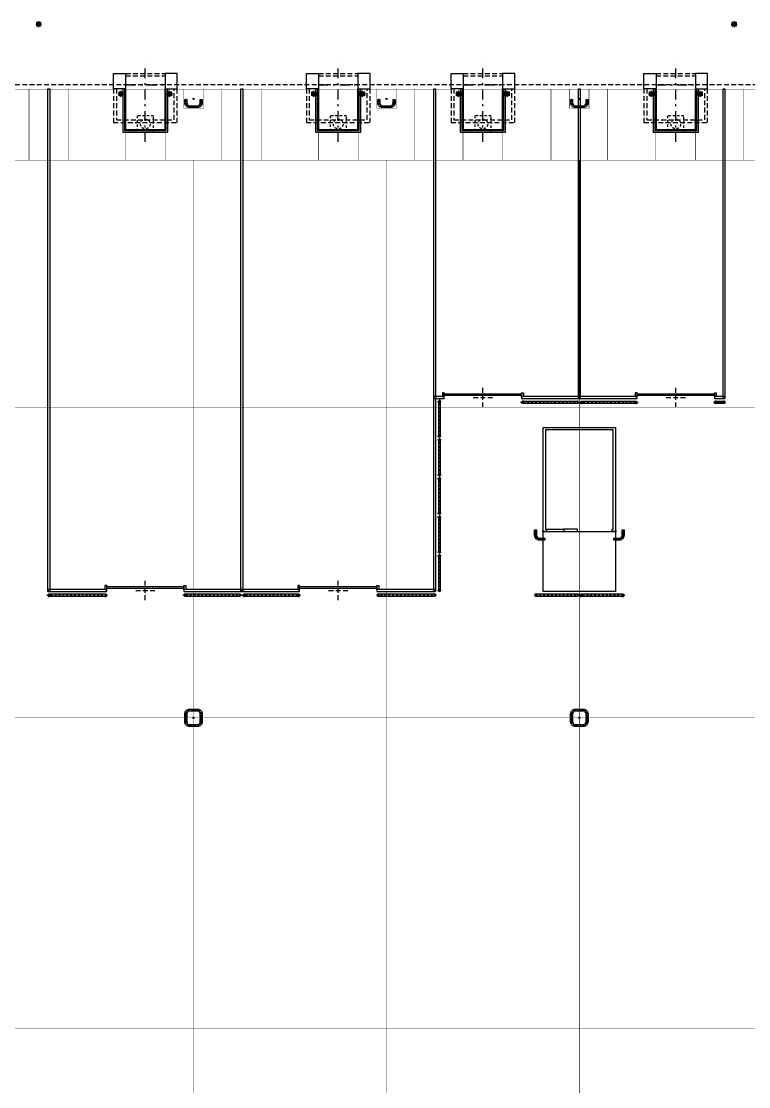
# Model space of a CAD drawing. Header units: millimetres. Extents: x 64 to 660, y 33 to 427.
# Drawn here: x 200.6 to 238.3, y 170.1 to 225.3 of the extents above; entities that cross this region are included whole.
import ezdxf

# ---------------------------------------------------------------- set-up
doc = ezdxf.new("R2010")
doc.units = ezdxf.units.MM
doc.linetypes.add('DASHDOT', pattern=[1, 0.5, -0.25, 0, -0.25])
doc.linetypes.add('HIDDEN', pattern=[0.375, 0.25, -0.125])
for name, color, linetype in [('A-CARP-DEFENSAS', 37, 'Continuous'), ('A-CARP-REJA', 251, 'Continuous'), ('A-CHAPA-PROY', 251, 'HIDDEN'), ('A-ESTR-DOCK', 7, 'Continuous'), ('A-MURO-TOTAL-03', 7, 'Continuous'), ('A-PAV-JUNTA-CONTRACCION-01', 7, 'Continuous'), ('A-PAV-JUNTA-DILATACION', 251, 'Continuous'), ('A-PAV-JUNTA-EXPANSION', 251, 'Continuous'), ('A-PISO', 251, 'Continuous'), ('A-PISO-SOLIA', 252, 'Continuous'), ('A-PROY-02', 252, 'HIDDEN')]:
    doc.layers.add(name, color=color, linetype=linetype)

# ---------------------------------------------------------------- blocks, each defined once
blk = doc.blocks.new('DOCK-T3-204x290-01-PL')
at = {"linetype": 'ByBlock'}
for p, q in [((-1.02, 0), (1.02, 0)), ((-1.02, -0.12), (1.02, -0.12))]:
    blk.add_line(p, q, dxfattribs=at)
at = {"color": 253, "linetype": 'DASHDOT'}
for p, q in [((0, -3.55), (0, 0.5)), ((-1.02, -0.6), (1.02, -0.6))]:
    blk.add_line(p, q, dxfattribs=at)
for points in [[(-1.65, 0), (-1.02, 0), (-1.02, -0.8), (-1.65, -0.8)], [(1.02, -0.8), (1.65, -0.8), (1.65, 0), (1.02, 0)]]:
    blk.add_lwpolyline(points, close=True)
at = {"linetype": 'ByBlock'}
for points in [[(-1.65, -0.8), (-1.65, -2.55), (1.65, -2.55), (1.65, -0.8)], [(-1.5, -0.8), (-1.5, -2.4), (1.5, -2.4), (1.5, -0.8)]]:
    blk.add_lwpolyline(points, dxfattribs=at)
for points in [[(-1.17, -0.8), (-1.17, -3.05), (1.17, -3.05), (1.17, -0.8)], [(-1.085, -0.8), (-1.085, -2.965), (1.085, -2.965), (1.085, -0.8)], [(-1.02, -0.8), (-1.02, -2.9), (1.02, -2.9), (1.02, -0.8)]]:
    blk.add_lwpolyline(points)
at = {"color": 254, "linetype": 'HIDDEN', "ltscale": 0.5}
blk.add_lwpolyline([(0.425, -2.2), (-0.425, -2.2), (-0.425, -3.05), (0.425, -3.05)], close=True, dxfattribs=at)
blk.add_circle((0, -2.625), 0.25, dxfattribs=at)
blk = doc.blocks.new('*U20')
at = {"color": 253, "linetype": 'HIDDEN'}
for p, q in [((-0.5, 0), (0.5, 0)), ((0, -0.5), (0, 0.5))]:
    blk.add_line(p, q, dxfattribs=at)
for points in [[(-2, -0.05), (-2, 0.05), (-5.05, 0.05), (-5.05, -0.05)], [(-2, 0.05), (-2, 0.25), (-2.1, 0.25), (-2.1, 0.05)], [(-2, 0.2), (2, 0.2), (2, 0.1), (-2, 0.1)], [(2, 0.05), (2, 0.25), (2.1, 0.25), (2.1, 0.05)], [(5.05, -0.05), (5.05, 0.05), (2, 0.05), (2, -0.05)]]:
    blk.add_lwpolyline(points, close=True)
blk = doc.blocks.new('*U24')
at = {"color": 253, "linetype": 'HIDDEN'}
for p, q in [((-0.5, 0), (0.5, 0)), ((0, -0.5), (0, 0.5))]:
    blk.add_line(p, q, dxfattribs=at)
for points in [[(-2, -0.05), (-2, 0.05), (-2.55, 0.05), (-2.55, -0.05)], [(-2, 0.05), (-2, 0.25), (-2.1, 0.25), (-2.1, 0.05)], [(-2, 0.2), (2, 0.2), (2, 0.1), (-2, 0.1)], [(2, 0.05), (2, 0.25), (2.1, 0.25), (2.1, 0.05)], [(5.05, -0.05), (5.05, 0.05), (2, 0.05), (2, -0.05)]]:
    blk.add_lwpolyline(points, close=True)
blk = doc.blocks.new('*U25')
at = {"color": 253, "linetype": 'HIDDEN'}
for p, q in [((-0.5, 0), (0.5, 0)), ((0, -0.5), (0, 0.5))]:
    blk.add_line(p, q, dxfattribs=at)
for points in [[(-2, -0.05), (-2, 0.05), (-5.05, 0.05), (-5.05, -0.05)], [(-2, 0.05), (-2, 0.25), (-2.1, 0.25), (-2.1, 0.05)], [(-2, 0.2), (2, 0.2), (2, 0.1), (-2, 0.1)], [(2, 0.05), (2, 0.25), (2.1, 0.25), (2.1, 0.05)], [(2.55, -0.05), (2.55, 0.05), (2, 0.05), (2, -0.05)]]:
    blk.add_lwpolyline(points, close=True)
blk = doc.blocks.new('*U43')
at = {"true_color": 0xf3e03b}
h = blk.add_hatch(color=53, dxfattribs=at)
h.dxf.hatch_style = 1
edge = h.paths.add_edge_path()
edge.add_line((-2.85, -0.05), (0, -0.05))
edge.add_arc((0, 0), 0.05, 270, 450)
edge.add_line((0, 0.05), (-2.85, 0.05))
edge.add_arc((-2.85, 0), 0.05, 90, 270)
at = {"color": 253, "linetype": 'DASHDOT', "ltscale": 0.2}
for p, q in [((-2.95, 0), (0.1, 0)), ((-2.85, -0.1), (-2.85, 0.1)), ((0, -0.1), (0, 0.1))]:
    blk.add_line(p, q, dxfattribs=at)
blk.add_lwpolyline([(-2.85, -0.05), (0, -0.05, 1), (0, 0.05), (-2.85, 0.05, 1), (-2.85, -0.05)], format="xyb")
at = {"color": 251, "linetype": 'HIDDEN', "ltscale": 0.1}
for centre in [(-2.85, 0), (0, 0)]:
    blk.add_circle(centre, 0.05, dxfattribs=at)
blk = doc.blocks.new('*U44')
at = {"true_color": 0xf3e03b}
h = blk.add_hatch(color=53, dxfattribs=at)
h.dxf.hatch_style = 1
edge = h.paths.add_edge_path()
edge.add_line((2.85, 0.05), (0, 0.05))
edge.add_arc((0, 0), 0.05, 90, 270)
edge.add_line((0, -0.05), (2.85, -0.05))
edge.add_arc((2.85, 0), 0.05, 270, 450)
at = {"color": 253, "linetype": 'DASHDOT', "ltscale": 0.2}
for p, q in [((2.95, 0), (-0.1, 0)), ((0, 0.1), (0, -0.1)), ((2.85, 0.1), (2.85, -0.1))]:
    blk.add_line(p, q, dxfattribs=at)
blk.add_lwpolyline([(2.85, 0.05), (0, 0.05, 1), (0, -0.05), (2.85, -0.05, 1), (2.85, 0.05)], format="xyb")
at = {"color": 251, "linetype": 'HIDDEN', "ltscale": 0.1}
for centre in [(0, 0), (2.85, 0)]:
    blk.add_circle(centre, 0.05, dxfattribs=at)
blk = doc.blocks.new('*U45')
at = {"true_color": 0xf3e03b}
h = blk.add_hatch(color=53, dxfattribs=at)
h.dxf.hatch_style = 1
edge = h.paths.add_edge_path()
edge.add_line((0.35, 0.025), (0.35, 0.2))
edge.add_arc((0.2, 0.2), 0.15, 360, 450)
edge.add_line((0.2, 0.35), (-0.2, 0.35))
edge.add_arc((-0.2, 0.2), 0.15, 90, 180)
edge.add_line((-0.35, 0.2), (-0.35, 0.025))
edge.add_line((-0.35, 0.025), (-0.45, 0.025))
edge.add_line((-0.45, 0.025), (-0.45, 0.2))
edge.add_arc((-0.2, 0.2), 0.25, 90, 180, ccw=False)
edge.add_line((-0.2, 0.45), (0.2, 0.45))
edge.add_arc((0.2, 0.2), 0.25, 0, 90, ccw=False)
edge.add_line((0.45, 0.2), (0.45, 0.025))
edge.add_line((0.45, 0.025), (0.35, 0.025))
at = {"color": 253, "linetype": 'DASHDOT', "ltscale": 0.2}
for p, q in [((-0.05, 0), (0.05, 0)), ((0, -0.05), (0, 0.05))]:
    blk.add_line(p, q, dxfattribs=at)
blk.add_lwpolyline([(0.35, 0.025), (0.35, 0.2, 0.414214), (0.2, 0.35), (-0.2, 0.35, 0.414214), (-0.35, 0.2), (-0.35, 0.025), (-0.45, 0.025), (-0.45, 0.2, -0.414214), (-0.2, 0.45), (0.2, 0.45, -0.414214), (0.45, 0.2), (0.45, 0.025)], format="xyb", close=True)
blk.add_lwpolyline([(0.4, 0), (0.4, 0.2, 0.414214), (0.2, 0.4), (-0.2, 0.4, 0.414214), (-0.4, 0.2), (-0.4, 0)], format="xyb", dxfattribs=at)
at = {"color": 251, "linetype": 'HIDDEN', "ltscale": 0.1}
for centre in [(-0.4, 0.1), (0, 0.4), (0.4, 0.1)]:
    blk.add_circle(centre, 0.05, dxfattribs=at)
blk = doc.blocks.new('*U13')
at = {"true_color": 0xf3e03b}
h = blk.add_hatch(color=53, dxfattribs=at)
h.dxf.hatch_style = 1
edge = h.paths.add_edge_path()
edge.add_line((-0.35, -0.025), (-0.35, -0.2))
edge.add_arc((-0.2, -0.2), 0.15, 180, 270)
edge.add_line((-0.2, -0.35), (0.2, -0.35))
edge.add_arc((0.2, -0.2), 0.15, 270, 360)
edge.add_line((0.35, -0.2), (0.35, -0.025))
edge.add_line((0.35, -0.025), (0.45, -0.025))
edge.add_line((0.45, -0.025), (0.45, -0.2))
edge.add_arc((0.2, -0.2), 0.25, -90, 0, ccw=False)
edge.add_line((0.2, -0.45), (-0.2, -0.45))
edge.add_arc((-0.2, -0.2), 0.25, 180, 270, ccw=False)
edge.add_line((-0.45, -0.2), (-0.45, -0.025))
edge.add_line((-0.45, -0.025), (-0.35, -0.025))
at = {"color": 253, "linetype": 'DASHDOT', "ltscale": 0.2}
for p, q in [((0.05, 0), (-0.05, 0)), ((0, 0.05), (0, -0.05))]:
    blk.add_line(p, q, dxfattribs=at)
blk.add_lwpolyline([(-0.4, 0), (-0.4, -0.2, 0.414214), (-0.2, -0.4), (0.2, -0.4, 0.414214), (0.4, -0.2), (0.4, 0)], format="xyb", dxfattribs=at)
blk.add_lwpolyline([(-0.35, -0.025), (-0.35, -0.2, 0.414214), (-0.2, -0.35), (0.2, -0.35, 0.414214), (0.35, -0.2), (0.35, -0.025), (0.45, -0.025), (0.45, -0.2, -0.414214), (0.2, -0.45), (-0.2, -0.45, -0.414214), (-0.45, -0.2), (-0.45, -0.025)], format="xyb", close=True)
at = {"color": 251, "linetype": 'HIDDEN', "ltscale": 0.1}
for centre in [(-0.4, -0.1), (0, -0.4), (0.4, -0.1)]:
    blk.add_circle(centre, 0.05, dxfattribs=at)
blk = doc.blocks.new('*U53')
at = {"true_color": 0xf3e03b}
h = blk.add_hatch(color=53, dxfattribs=at)
h.dxf.hatch_style = 1
edge = h.paths.add_edge_path()
edge.add_line((-2.95, -0.05), (0, -0.05))
edge.add_arc((0, 0), 0.05, 270, 450)
edge.add_line((0, 0.05), (-2.95, 0.05))
edge.add_arc((-2.95, 0), 0.05, 90, 270)
at = {"color": 253, "linetype": 'DASHDOT', "ltscale": 0.2}
for p, q in [((-3.05, 0), (0.1, 0)), ((-2.95, -0.1), (-2.95, 0.1)), ((0, -0.1), (0, 0.1))]:
    blk.add_line(p, q, dxfattribs=at)
blk.add_lwpolyline([(-2.95, -0.05), (0, -0.05, 1), (0, 0.05), (-2.95, 0.05, 1), (-2.95, -0.05)], format="xyb")
at = {"color": 251, "linetype": 'HIDDEN', "ltscale": 0.1}
for centre in [(-2.95, 0), (0, 0)]:
    blk.add_circle(centre, 0.05, dxfattribs=at)
blk = doc.blocks.new('*U48')
at = {"true_color": 0xf3e03b}
h = blk.add_hatch(color=53, dxfattribs=at)
h.dxf.hatch_style = 1
edge = h.paths.add_edge_path()
edge.add_line((2.85, 0.05), (0, 0.05))
edge.add_arc((0, 0), 0.05, 90, 270)
edge.add_line((0, -0.05), (2.85, -0.05))
edge.add_arc((2.85, 0), 0.05, 270, 450)
at = {"color": 253, "linetype": 'DASHDOT', "ltscale": 0.2}
for p, q in [((2.95, 0), (-0.1, 0)), ((0, 0.1), (0, -0.1)), ((2.85, 0.1), (2.85, -0.1))]:
    blk.add_line(p, q, dxfattribs=at)
blk.add_lwpolyline([(2.85, 0.05), (0, 0.05, 1), (0, -0.05), (2.85, -0.05, 1), (2.85, 0.05)], format="xyb")
at = {"color": 251, "linetype": 'HIDDEN', "ltscale": 0.1}
for centre in [(0, 0), (2.85, 0)]:
    blk.add_circle(centre, 0.05, dxfattribs=at)
blk = doc.blocks.new('*U49')
at = {"true_color": 0xf3e03b}
h = blk.add_hatch(color=53, dxfattribs=at)
h.dxf.hatch_style = 1
edge = h.paths.add_edge_path()
edge.add_line((-2.85, -0.05), (0, -0.05))
edge.add_arc((0, 0), 0.05, 270, 450)
edge.add_line((0, 0.05), (-2.85, 0.05))
edge.add_arc((-2.85, 0), 0.05, 90, 270)
at = {"color": 253, "linetype": 'DASHDOT', "ltscale": 0.2}
for p, q in [((-2.95, 0), (0.1, 0)), ((-2.85, -0.1), (-2.85, 0.1)), ((0, -0.1), (0, 0.1))]:
    blk.add_line(p, q, dxfattribs=at)
blk.add_lwpolyline([(-2.85, -0.05), (0, -0.05, 1), (0, 0.05), (-2.85, 0.05, 1), (-2.85, -0.05)], format="xyb")
at = {"color": 251, "linetype": 'HIDDEN', "ltscale": 0.1}
for centre in [(-2.85, 0), (0, 0)]:
    blk.add_circle(centre, 0.05, dxfattribs=at)
blk = doc.blocks.new('*U54')
at = {"true_color": 0xf3e03b}
h = blk.add_hatch(color=53, dxfattribs=at)
h.dxf.hatch_style = 1
edge = h.paths.add_edge_path()
edge.add_line((2.95, 0.05), (0, 0.05))
edge.add_arc((0, 0), 0.05, 90, 270)
edge.add_line((0, -0.05), (2.95, -0.05))
edge.add_arc((2.95, 0), 0.05, 270, 450)
at = {"color": 253, "linetype": 'DASHDOT', "ltscale": 0.2}
for p, q in [((3.05, 0), (-0.1, 0)), ((0, 0.1), (0, -0.1)), ((2.95, 0.1), (2.95, -0.1))]:
    blk.add_line(p, q, dxfattribs=at)
blk.add_lwpolyline([(2.95, 0.05), (0, 0.05, 1), (0, -0.05), (2.95, -0.05, 1), (2.95, 0.05)], format="xyb")
at = {"color": 251, "linetype": 'HIDDEN', "ltscale": 0.1}
for centre in [(0, 0), (2.95, 0)]:
    blk.add_circle(centre, 0.05, dxfattribs=at)
blk = doc.blocks.new('*U40')
at = {"true_color": 0xf3e03b}
h = blk.add_hatch(color=53, dxfattribs=at)
h.dxf.hatch_style = 1
edge = h.paths.add_edge_path()
edge.add_line((-0.05, 1.8), (-0.05, 0))
edge.add_arc((0, 0), 0.05, 180, 360)
edge.add_line((0.05, 0), (0.05, 1.8))
edge.add_arc((0, 1.8), 0.05, 0, 180)
at = {"color": 253, "linetype": 'DASHDOT', "ltscale": 0.2}
for p, q in [((-0.1, 1.8), (0.1, 1.8)), ((0, 1.9), (0, -0.1)), ((-0.1, 0), (0.1, 0))]:
    blk.add_line(p, q, dxfattribs=at)
blk.add_lwpolyline([(-0.05, 1.8), (-0.05, 0, 1), (0.05, 0), (0.05, 1.8, 1), (-0.05, 1.8)], format="xyb")
at = {"color": 251, "linetype": 'HIDDEN', "ltscale": 0.1}
for centre in [(0, 1.8), (0, 0)]:
    blk.add_circle(centre, 0.05, dxfattribs=at)
blk = doc.blocks.new('*U46')
at = {"true_color": 0xf3e03b}
h = blk.add_hatch(color=53, dxfattribs=at)
h.dxf.hatch_style = 1
edge = h.paths.add_edge_path()
edge.add_line((-0.35, 0.075), (-0.35, -0.2))
edge.add_arc((-0.2, -0.2), 0.15, 180, 270)
edge.add_line((-0.2, -0.35), (0.075, -0.35))
edge.add_line((0.075, -0.35), (0.075, -0.45))
edge.add_line((0.075, -0.45), (-0.2, -0.45))
edge.add_arc((-0.2, -0.2), 0.25, 180, 270, ccw=False)
edge.add_line((-0.45, -0.2), (-0.45, 0.075))
edge.add_line((-0.45, 0.075), (-0.35, 0.075))
at = {"color": 253, "linetype": 'DASHDOT', "ltscale": 0.2}
for p, q in [((0.05, 0), (-0.05, 0)), ((0, -0.05), (0, 0.05))]:
    blk.add_line(p, q, dxfattribs=at)
blk.add_lwpolyline([(-0.35, 0.075), (-0.35, 0.075), (-0.35, 0.075), (-0.35, -0.2, 0.414214), (-0.2, -0.35), (0.075, -0.35), (0.075, -0.45), (-0.2, -0.45, -0.414214), (-0.45, -0.2), (-0.45, 0.075), (-0.45, 0.075), (-0.45, 0.075)], format="xyb", close=True)
blk.add_lwpolyline([(-0.4, 0.1), (-0.4, -0.2, 0.414214), (-0.2, -0.4), (0.1, -0.4)], format="xyb", dxfattribs=at)
at = {"color": 251, "linetype": 'HIDDEN', "ltscale": 0.1}
for centre in [(-0.4, 0), (0, -0.4)]:
    blk.add_circle(centre, 0.05, dxfattribs=at)
blk = doc.blocks.new('*U41')
at = {"true_color": 0xf3e03b}
h = blk.add_hatch(color=53, dxfattribs=at)
h.dxf.hatch_style = 1
edge = h.paths.add_edge_path()
edge.add_line((-0.075, -0.35), (0.2, -0.35))
edge.add_arc((0.2, -0.2), 0.15, 270, 360)
edge.add_line((0.35, -0.2), (0.35, 0.075))
edge.add_line((0.35, 0.075), (0.45, 0.075))
edge.add_line((0.45, 0.075), (0.45, -0.2))
edge.add_arc((0.2, -0.2), 0.25, -90, 0, ccw=False)
edge.add_line((0.2, -0.45), (-0.075, -0.45))
edge.add_line((-0.075, -0.45), (-0.075, -0.35))
at = {"color": 253, "linetype": 'DASHDOT', "ltscale": 0.2}
for p, q in [((0.05, 0), (-0.05, 0)), ((0, 0.05), (0, -0.05))]:
    blk.add_line(p, q, dxfattribs=at)
blk.add_lwpolyline([(-0.1, -0.4), (0.2, -0.4, 0.414214), (0.4, -0.2), (0.4, 0.1)], format="xyb", dxfattribs=at)
blk.add_lwpolyline([(-0.075, -0.35), (-0.075, -0.35), (-0.075, -0.35), (0.2, -0.35, 0.414214), (0.35, -0.2), (0.35, 0.075), (0.45, 0.075), (0.45, -0.2, -0.414214), (0.2, -0.45), (-0.075, -0.45), (-0.075, -0.45), (-0.075, -0.45)], format="xyb", close=True)
at = {"color": 251, "linetype": 'HIDDEN', "ltscale": 0.1}
for centre in [(0.4, 0), (0, -0.4)]:
    blk.add_circle(centre, 0.05, dxfattribs=at)
blk = doc.blocks.new('*U56')
at = {"true_color": 0xf3e03b}
h = blk.add_hatch(color=53, dxfattribs=at)
h.dxf.hatch_style = 1
edge = h.paths.add_edge_path()
edge.add_line((2.2, 0.05), (0, 0.05))
edge.add_arc((0, 0), 0.05, 90, 270)
edge.add_line((0, -0.05), (2.2, -0.05))
edge.add_arc((2.2, 0), 0.05, 270, 450)
at = {"color": 253, "linetype": 'DASHDOT', "ltscale": 0.2}
for p, q in [((2.3, 0), (-0.1, 0)), ((0, 0.1), (0, -0.1)), ((2.2, 0.1), (2.2, -0.1))]:
    blk.add_line(p, q, dxfattribs=at)
blk.add_lwpolyline([(2.2, 0.05), (0, 0.05, 1), (0, -0.05), (2.2, -0.05, 1), (2.2, 0.05)], format="xyb")
at = {"color": 251, "linetype": 'HIDDEN', "ltscale": 0.1}
for centre in [(0, 0), (2.2, 0)]:
    blk.add_circle(centre, 0.05, dxfattribs=at)
blk = doc.blocks.new('*U57')
at = {"true_color": 0xf3e03b}
h = blk.add_hatch(color=53, dxfattribs=at)
h.dxf.hatch_style = 1
edge = h.paths.add_edge_path()
edge.add_line((-2.2, -0.05), (0, -0.05))
edge.add_arc((0, 0), 0.05, 270, 450)
edge.add_line((0, 0.05), (-2.2, 0.05))
edge.add_arc((-2.2, 0), 0.05, 90, 270)
at = {"color": 253, "linetype": 'DASHDOT', "ltscale": 0.2}
for p, q in [((-2.3, 0), (0.1, 0)), ((-2.2, -0.1), (-2.2, 0.1)), ((0, -0.1), (0, 0.1))]:
    blk.add_line(p, q, dxfattribs=at)
blk.add_lwpolyline([(-2.2, -0.05), (0, -0.05, 1), (0, 0.05), (-2.2, 0.05, 1), (-2.2, -0.05)], format="xyb")
at = {"color": 251, "linetype": 'HIDDEN', "ltscale": 0.1}
for centre in [(-2.2, 0), (0, 0)]:
    blk.add_circle(centre, 0.05, dxfattribs=at)
blk = doc.blocks.new('*U52')
at = {"true_color": 0xf3e03b}
h = blk.add_hatch(color=53, dxfattribs=at)
h.dxf.hatch_style = 1
edge = h.paths.add_edge_path()
edge.add_line((0.45, 0.05), (0, 0.05))
edge.add_arc((0, 0), 0.05, 90, 270)
edge.add_line((0, -0.05), (0.45, -0.05))
edge.add_arc((0.45, 0), 0.05, 270, 450)
at = {"color": 253, "linetype": 'DASHDOT', "ltscale": 0.2}
for p, q in [((0.55, 0), (-0.1, 0)), ((0, 0.1), (0, -0.1)), ((0.45, 0.1), (0.45, -0.1))]:
    blk.add_line(p, q, dxfattribs=at)
blk.add_lwpolyline([(0.45, 0.05), (0, 0.05, 1), (0, -0.05), (0.45, -0.05, 1), (0.45, 0.05)], format="xyb")
at = {"color": 251, "linetype": 'HIDDEN', "ltscale": 0.1}
for centre in [(0, 0), (0.45, 0)]:
    blk.add_circle(centre, 0.05, dxfattribs=at)
blk = doc.blocks.new('DEFENSA-03-PUNTUAL-PL')
blk.add_hatch(color=253).paths.add_polyline_path([(0.1, 0.1), (0.1, -0.1), (-0.1, -0.1), (-0.1, 0.1)])
at = {"true_color": 0xf3e03b}
h = blk.add_hatch(color=53, dxfattribs=at)
h.dxf.hatch_style = 1
edge = h.paths.add_edge_path()
edge.add_arc((0, 0), 0.05, 0, 360)
at = {"linetype": 'HIDDEN', "ltscale": 0.2}
for p, q in [((-0.15, 0), (0.15, 0)), ((0, -0.15), (0, 0.15))]:
    blk.add_line(p, q, dxfattribs=at)
blk.add_lwpolyline([(0.1, 0.1), (0.1, -0.1), (-0.1, -0.1), (-0.1, 0.1)], close=True)
for centre, radius in [((-0.075, 0.075), 0.0104), ((0, 0), 0.05), ((0.075, 0.075), 0.0104), ((-0.075, -0.075), 0.0104), ((0.075, -0.075), 0.0104)]:
    blk.add_circle(centre, radius)
blk = doc.blocks.new('defensa')
at = {"true_color": 0xf3e03b}
h = blk.add_hatch(color=53, dxfattribs=at)
h.dxf.hatch_style = 1
edge = h.paths.add_edge_path()
edge.add_arc((0, 0), 0.05, 0, 360)
at = {"color": 253, "linetype": 'HIDDEN', "ltscale": 0.4}
for p, q in [((-0.15, 0), (0.15, 0)), ((0, 0.15), (0, -0.15))]:
    blk.add_line(p, q, dxfattribs=at)
at = {"color": 37}
blk.add_lwpolyline([(0.1, -0.1), (-0.1, -0.1), (-0.1, 0.1), (0.1, 0.1)], close=True, dxfattribs=at)
at = {"color": 253}
for centre in [(-0.074714, 0.074872), (0.074714, 0.074872), (-0.074714, -0.074872), (0.074714, -0.074872)]:
    blk.add_circle(centre, 0.010447, dxfattribs=at)
at = {"color": 0}
for radius in [0.051, 0.05]:
    blk.add_circle((0, 0), radius, dxfattribs=at)

msp = doc.modelspace()

# ---------------------------------------------------------------- linework, layer by layer
at = {"layer": 'A-CARP-REJA'}
for points in [[(201.963, 221.801), (202.063, 221.801), (202.063, 195.751), (201.963, 195.751)], [(211.963, 221.801), (212.063, 221.801), (212.063, 195.751), (211.963, 195.751)], [(221.963, 221.801), (222.063, 221.801), (222.063, 195.751), (221.963, 195.751)], [(229.463, 221.801), (229.563, 221.801), (229.563, 205.751), (229.463, 205.751)], [(236.963, 221.801), (237.063, 221.801), (237.063, 205.751), (236.963, 205.751)]]:
    msp.add_lwpolyline(points, close=True, dxfattribs=at)
at = {"layer": 'A-CHAPA-PROY'}
msp.add_line((154.513, 222.031), (434.513, 222.031), dxfattribs=at)
at = {"layer": 'A-MURO-TOTAL-03'}
for points in [[(231.213, 198.981), (231.213, 198.981), (231.263, 198.981), (231.263, 204.131), (227.763, 204.131), (227.763, 198.981), (227.813, 198.981), (227.813, 198.861), (227.643, 198.861), (227.643, 204.251), (231.383, 204.251), (231.383, 198.861), (231.213, 198.861), (231.213, 198.981)], [(231.213, 198.981), (231.213, 198.981), (231.263, 198.981), (231.263, 204.131), (227.763, 204.131), (227.763, 198.981), (227.813, 198.981), (227.813, 198.861), (227.643, 198.861), (227.643, 204.251), (231.383, 204.251), (231.383, 198.861), (231.213, 198.861), (231.213, 198.981)], [(228.713, 198.861), (229.413, 198.861), (229.413, 198.981), (228.713, 198.981)]]:
    msp.add_lwpolyline(points, close=True, dxfattribs=at)
at = {"layer": 'A-PAV-JUNTA-CONTRACCION-01', "const_width": 0.02}
for points in [[(200.983, 221.791), (200.983, 218.101)], [(203.043, 221.791), (203.043, 218.101)], [(205.983, 221.791), (205.983, 218.101)], [(208.043, 221.791), (208.043, 218.101)], [(210.983, 221.791), (210.983, 218.101)], [(213.043, 221.791), (213.043, 218.101)], [(215.983, 221.791), (215.983, 218.101)], [(218.043, 221.791), (218.043, 218.101)], [(220.983, 221.791), (220.983, 218.101)], [(223.483, 221.791), (223.483, 218.101)], [(225.543, 221.791), (225.543, 218.101)], [(228.043, 221.791), (228.043, 218.101)], [(230.983, 221.791), (230.983, 218.101)], [(233.483, 221.791), (233.483, 218.101)], [(235.543, 221.791), (235.543, 218.101)], [(238.043, 221.791), (238.043, 218.101)], [(219.513, 218.101), (219.513, 93.201)], [(438.913, 205.301), (150.113, 205.301)], [(438.913, 173.101), (150.113, 173.101)]]:
    msp.add_lwpolyline(points, dxfattribs=at)
at = {"layer": 'A-PAV-JUNTA-DILATACION', "const_width": 0.02}
for points in [[(439.913, 218.101), (149.113, 218.101)], [(209.513, 218.101), (209.513, 93.201)], [(229.513, 218.101), (229.513, 93.201)], [(438.913, 189.201), (150.113, 189.201)]]:
    msp.add_lwpolyline(points, dxfattribs=at)
at = {"layer": 'A-PAV-JUNTA-EXPANSION', "const_width": 0.02}
for points in [[(149.123, 92.211), (439.903, 92.211), (439.903, 221.791), (149.123, 221.791)], [(210.013, 220.801), (209.013, 220.801), (209.013, 221.791), (210.013, 221.791)], [(210.013, 220.801), (209.013, 220.801), (209.013, 221.791), (210.013, 221.791)], [(220.013, 220.801), (219.013, 220.801), (219.013, 221.791), (220.013, 221.791)], [(230.013, 220.801), (229.013, 220.801), (229.013, 221.791), (230.013, 221.791)]]:
    msp.add_lwpolyline(points, close=True, dxfattribs=at)
at = {"layer": 'A-PISO'}
msp.add_lwpolyline([(227.643, 198.861), (231.383, 198.861), (231.383, 195.751), (227.643, 195.751)], close=True, dxfattribs=at)
at = {"layer": 'A-PISO-SOLIA'}
msp.add_line((227.813, 198.981), (228.713, 198.981), dxfattribs=at)
msp.add_line((227.813, 198.981), (228.713, 198.981), dxfattribs=at)
at = {"layer": 'A-PROY-02'}
msp.add_line((227.813, 198.861), (228.713, 198.861), dxfattribs=at)
msp.add_line((227.813, 198.861), (228.713, 198.861), dxfattribs=at)

# ---------------------------------------------------------------- block references
at = {"layer": 'A-CARP-DEFENSAS'}
for name, p in [('defensa', (201.483, 225.151)), ('defensa', (237.543, 225.151)), ('DEFENSA-03-PUNTUAL-PL', (205.753, 221.541)), ('DEFENSA-03-PUNTUAL-PL', (208.273, 221.541)), ('DEFENSA-03-PUNTUAL-PL', (215.753, 221.541)), ('DEFENSA-03-PUNTUAL-PL', (218.273, 221.541)), ('DEFENSA-03-PUNTUAL-PL', (223.253, 221.541)), ('DEFENSA-03-PUNTUAL-PL', (225.773, 221.541)), ('DEFENSA-03-PUNTUAL-PL', (233.253, 221.541)), ('DEFENSA-03-PUNTUAL-PL', (235.773, 221.541)), ('*U13', (209.513, 221.276)), ('*U13', (219.513, 221.276)), ('*U13', (229.513, 221.276)), ('*U40', (222.263, 203.801)), ('*U44', (226.563, 205.551)), ('*U43', (232.463, 205.551)), ('*U52', (236.563, 205.551)), ('*U40', (222.263, 201.801)), ('*U40', (222.263, 199.801)), ('*U40', (222.263, 197.801)), ('*U46', (227.643, 198.861)), ('*U41', (231.383, 198.861)), ('*U40', (222.263, 195.801)), ('*U53', (204.963, 195.551)), ('*U48', (209.063, 195.551)), ('*U49', (214.963, 195.551)), ('*U54', (219.063, 195.551)), ('*U56', (227.243, 195.551)), ('*U57', (231.783, 195.551)), ('*U45', (209.513, 189.201)), ('*U45', (229.513, 189.201)), ('*U13', (209.513, 189.201)), ('*U13', (229.513, 189.201))]:
    msp.add_blockref(name, p, dxfattribs=at)
at = {"layer": 'A-CARP-REJA'}
for name, p in [('*U24', (224.513, 205.801)), ('*U25', (234.513, 205.801)), ('*U20', (207.013, 195.801)), ('*U20', (217.013, 195.801))]:
    msp.add_blockref(name, p, dxfattribs=at)
at = {"layer": 'A-ESTR-DOCK', "color": 253, "linetype": 'HIDDEN'}
for p in [(207.013, 222.601), (217.013, 222.601), (224.513, 222.601), (234.513, 222.601)]:
    msp.add_blockref('DOCK-T3-204x290-01-PL', p, dxfattribs=at)

doc.saveas('drawing.dxf')
